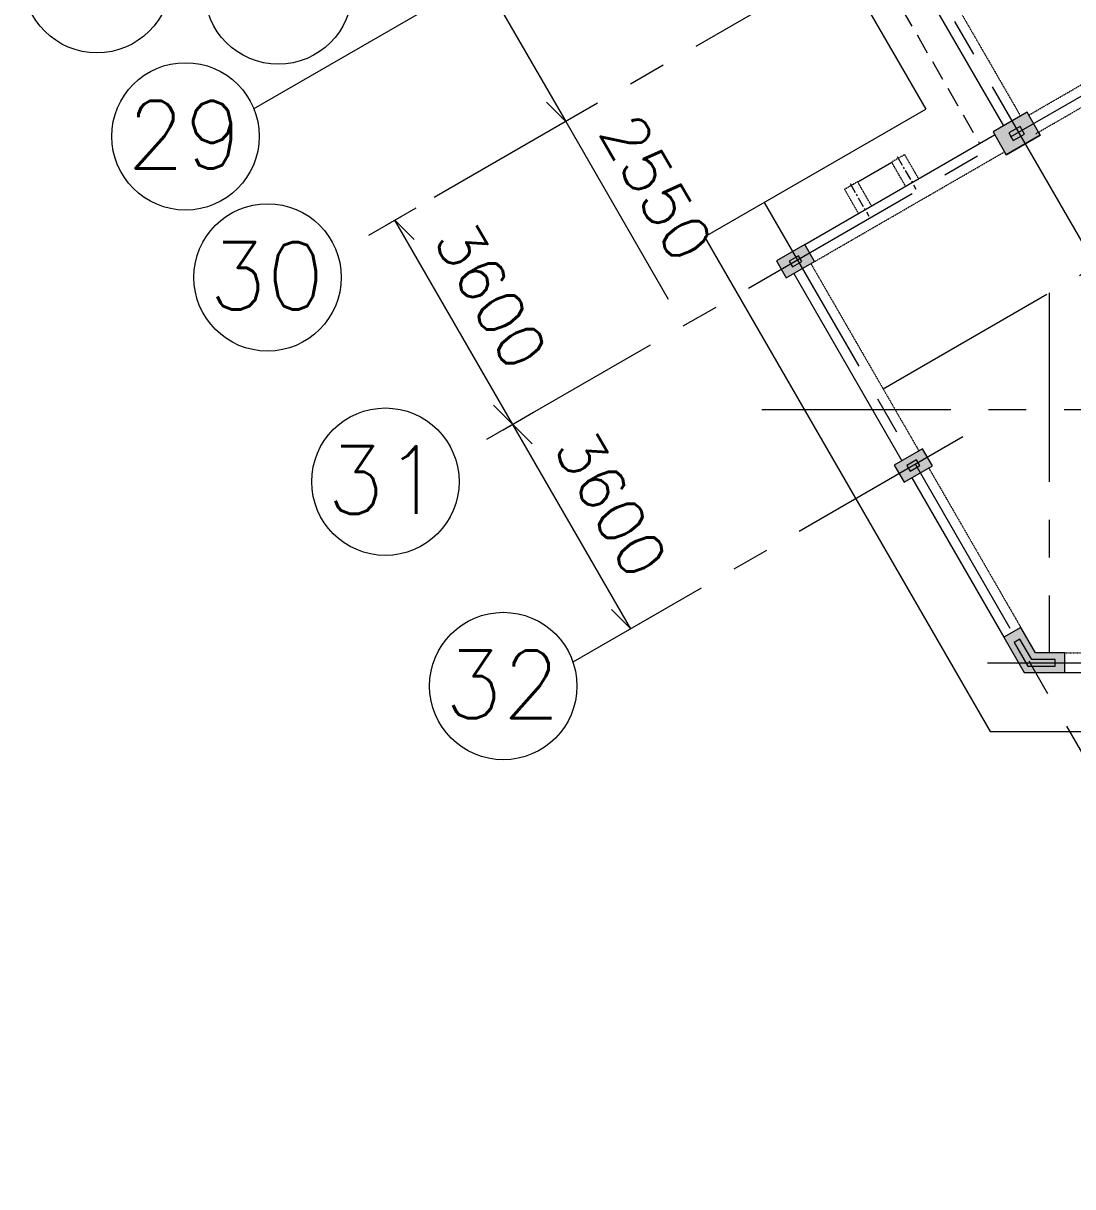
# Model space of a CAD drawing. Header units: millimetres. Extents: x 340192 to 549303, y -616317 to -538642.
# Drawn here: x 451068 to 452804, y -589281 to -587358 of the extents above; entities that cross this region are included whole.
import ezdxf
from ezdxf.enums import TextEntityAlignment as Align
from ezdxf.lldxf.tags import DXFTag

# ---------------------------------------------------------------- set-up
doc = ezdxf.new("R2010")
doc.units = ezdxf.units.MM
doc.header["$LTSCALE"] = 250
doc.header["$MEASUREMENT"] = 0
for name, pattern in [('( Center )', [2, 1.25, -0.25, 0.25, -0.25]), ('__CENTER__0', [2000, 1250, -250, 250, -250]), ('__HIDDEN__2', [375, 250, -125]), ('HIDDEN', [375, 250, -125]), ('HIDDENX2', [0.75, 0.5, -0.25])]:
    doc.linetypes.add(name, pattern=pattern)
doc.layers.get('DEFPOINTS').update_dxf_attribs({"lineweight": 0})
for name, color, linetype, lineweight in [('AR-PLTH-PROTCN', 5, 'Continuous', 0), ('AR-PROJ-ABV', 4, 'HIDDENX2', 0), ('CV-AB-CJ', 2, 'Continuous', 0), ('CV-CB-BEAM', 7, 'Continuous', 0), ('CV-CB-CIVIL', 70, 'Continuous', 0), ('CV-CB-COLUMN', 3, 'Continuous', 0), ('CV-CB-SHADE', 25, 'Continuous', 0), ('CV-GRID_LINE', 8, 'CENTER', 0), ('CV-GRID_NO', 6, 'Continuous', 0)]:
    doc.layers.add(name, color=color, linetype=linetype, lineweight=lineweight)
doc.styles.add('ROMANS_0', font='romans.shx')
doc.styles.add('Style-romans', font='romans.shx')
tags = doc.linetypes.add('CENTER', pattern=[2, 1.25, -0.25, 0.25, -0.25]).pattern_tags.tags
tags[10:11] = [DXFTag(74, 4), DXFTag(75, 0), DXFTag(340, '0'), DXFTag(46, 1.0), DXFTag(50, 0.0), DXFTag(44, 0.0), DXFTag(45, 0.0)]
tags[8:9] = [DXFTag(74, 4), DXFTag(75, 0), DXFTag(340, '0'), DXFTag(46, 1.0), DXFTag(50, 0.0), DXFTag(44, 0.0), DXFTag(45, 0.0)]
tags[6:7] = [DXFTag(74, 4), DXFTag(75, 0), DXFTag(340, '0'), DXFTag(46, 1.0), DXFTag(50, 0.0), DXFTag(44, 0.0), DXFTag(45, 0.0)]
tags[4:5] = [DXFTag(74, 4), DXFTag(75, 0), DXFTag(340, '0'), DXFTag(46, 1.0), DXFTag(50, 0.0), DXFTag(44, 0.0), DXFTag(45, 0.0)]
doc.dimstyles.new('.15', dxfattribs={"dimtxt": 75, "dimasz": 0.00015, "dimexe": 18.75, "dimexo": 18.75, "dimgap": 37.5, "dimtad": 1, "dimdec": 0, "dimlfac": 9.227778, "dimzin": 0, "dimdsep": 46, "dimtxsty": 'ROMANS_0', "dimblk": 'TICK', "dimcen": 59.999999999994, "dimclrd": 2, "dimclre": 2, "dimclrt": 3, "dimadec": 0, "dimazin": 0, "dimtfac": 1, "dimtdec": 0, "dimtofl": 0, "dimtmove": 0, "dimatfit": 3, "dimldrblk": 'TICK', "dimfxl": 1, "dimtolj": 1, "dimtzin": 0, "dimlwd": -1, "dimlwe": -1, "dimarcsym": 0})

# ---------------------------------------------------------------- blocks, each defined once
blk = doc.blocks.new('TICK')
at = {"color": 3}
blk.add_line((-289777.7469999928, -77645.71299999079), (0, 0), dxfattribs=at)
blk = doc.blocks.new('*D278')
at = {"layer": 'CV-CB-SHADE', "color": 2, "transparency": 16777216}
for p, q in [((451861.4101289, -587261.2858569144), (451810.8078681991, -587290.5010857516)), ((451999.5351239605, -587500.5253661743), (451948.9328632681, -587529.7405950066))]:
    blk.add_line(p, q, dxfattribs=at)
at = {"layer": 'CV-CB-SHADE', "color": 0, "transparency": 16777216}
for p, q in [((451827.0459195201, -587281.1262156554), (451965.170764589, -587520.3654651028)), ((451965.170839589, -587520.3655950066), (452134.8137717316, -587814.1957726231))]:
    blk.add_line(p, q, dxfattribs=at)
at = {"layer": 'DEFPOINTS', "color": 0, "transparency": 16777216}
for p in [(451877.648105221, -587251.9108569144), (451827.0458445201, -587281.1260857516), (452015.7731002814, -587491.1503661743)]:
    blk.add_point(p, dxfattribs=at)
at = {"layer": 'CV-CB-SHADE', "color": 0, "transparency": 16777216, "xscale": 0.00015, "yscale": 0.00015, "zscale": 0.00015}
for p, rotation in [((451827.0458445201, -587281.1260857516), 119.9999999999474), ((451965.170839589, -587520.3655950066), 299.9999999999475)]:
    blk.add_blockref('TICK', p, dxfattribs=dict(at, rotation=rotation))
at = {"layer": 'CV-CB-SHADE', "color": 3, "transparency": 16777216, "insert": (452114.9442484441, -587629.7807487668), "char_height": 75, "attachment_point": 5, "rotation": 299.9999999999475, "style": 'ROMANS_0'}
blk.add_mtext('\\A1;2550', dxfattribs=at)
blk = doc.blocks.new('*D281')
at = {"layer": 'CV-CB-SHADE', "color": 2, "transparency": 16777216}
for p, q in [((451717.0196289329, -587663.6357632776), (451666.4173682753, -587692.8509920898)), ((451912.0196219758, -588001.3856587034), (451861.4173613179, -588030.6008875158))]:
    blk.add_line(p, q, dxfattribs=at)
at = {"layer": 'CV-CB-SHADE', "color": 0, "transparency": 16777216}
blk.add_line((451877.6552626388, -588021.225757612), (451682.6554195962, -587683.4761219936), dxfattribs=at)
at = {"layer": 'DEFPOINTS', "color": 0, "transparency": 16777216}
for p in [(451733.2576052538, -587654.2607632776), (451682.6553445962, -587683.4759920898), (451928.2575982967, -587992.0106587034)]:
    blk.add_point(p, dxfattribs=at)
at = {"layer": 'CV-CB-SHADE', "color": 0, "transparency": 16777216, "xscale": 0.00015, "yscale": 0.00015, "zscale": 0.00015}
for p, rotation in [((451682.6553445962, -587683.4759920898), 119.9999999999474), ((451877.6553376388, -588021.2258875158), 299.9999999999475)]:
    blk.add_blockref('TICK', p, dxfattribs=dict(at, rotation=rotation))
at = {"layer": 'CV-CB-SHADE', "color": 3, "transparency": 16777216, "insert": (451841.2885898169, -587808.2368325817), "char_height": 75, "attachment_point": 5, "rotation": 299.9999999999475, "style": 'ROMANS_0'}
blk.add_mtext('\\A1;3600', dxfattribs=at)
blk = doc.blocks.new('*D282')
at = {"layer": 'CV-CB-SHADE', "color": 2, "transparency": 16777216}
for p, q in [((451912.0196219758, -588001.3856587034), (451861.4173612682, -588030.6008875445)), ((452107.0196150184, -588339.1355541291), (452056.417354311, -588368.3507829702))]:
    blk.add_line(p, q, dxfattribs=at)
at = {"layer": 'CV-CB-SHADE', "color": 0, "transparency": 16777216}
blk.add_line((452072.655255632, -588358.9756530663), (451877.6554125892, -588021.2260174484), dxfattribs=at)
at = {"layer": 'DEFPOINTS', "color": 0, "transparency": 16777216}
for p in [(451928.2575982968, -587992.0106587034), (451877.6553375892, -588021.2258875445), (452123.2575913394, -588329.7605541291)]:
    blk.add_point(p, dxfattribs=at)
at = {"layer": 'CV-CB-SHADE', "color": 0, "transparency": 16777216, "xscale": 0.00015, "yscale": 0.00015, "zscale": 0.00015}
for p, rotation in [((451877.6553375892, -588021.2258875445), 119.9999999999997), ((452072.655330632, -588358.9757829702), 299.9999999999997)]:
    blk.add_blockref('TICK', p, dxfattribs=dict(at, rotation=rotation))
at = {"layer": 'CV-CB-SHADE', "color": 3, "transparency": 16777216, "insert": (452040.1072393914, -588152.6008352521), "char_height": 75, "attachment_point": 5, "rotation": 299.99999999999966, "style": 'ROMANS_0'}
blk.add_mtext('\\A1;3600', dxfattribs=at)

msp = doc.modelspace()

# ---------------------------------------------------------------- hatches: boundary and pattern name
at = {"layer": 'CV-CB-SHADE', "ltscale": 0.108333329468254, "extrusion": (0, 0, -1)}
for points in [[(-452693.6192061566, -587575.1474380167), (-452749.9108553943, -587542.647439176), (-452728.2441895004, -587505.1196730178), (-452671.9525402631, -587537.6196718586)], [(-452329.8397314394, -587778.9209879771), (-452376.7494391376, -587751.837655611), (-452360.4994397164, -587723.6918309901), (-452313.5897320187, -587750.775163356)], [(-452524.839724483, -588116.6708834053), (-452571.7494321811, -588089.5875510394), (-452555.4994327599, -588061.4417264184), (-452508.5897250623, -588088.5250587844)]]:
    msp.add_hatch(color=25, dxfattribs=at).paths.add_polyline_path(points)
at = {"layer": 'CV-CB-SHADE', "linetype": 'Continuous', "ltscale": 0.108333329468254, "extrusion": (0, 0, -1)}
msp.add_hatch(color=25, dxfattribs=at).paths.add_polyline_path([(-452790.958621855, -588431.4148619134), (-452790.958621855, -588398.914863073), (-452742.2086235931, -588398.914863073), (-452717.8336244636, -588356.6961261451), (-452689.6877998473, -588372.9461255631), (-452723.4447405174, -588431.4148619134)])

# ---------------------------------------------------------------- linework, layer by layer
at = {"layer": 'AR-PLTH-PROTCN', "color": 21, "ltscale": 0.000108333329468254}
for p, q in [((452046.9550106747, -586610.0088580911, -232618.3581782758), (452560.7258256777, -587499.8860131225, -232618.3581782758)), ((452194.9239250483, -587711.081838921, -232618.3581782758), (452560.7258256777, -587499.8860131225, -232618.3581782758)), ((452194.9239250483, -587711.081838921, -232618.3581782758), (452667.1000390176, -588528.9148584359, -232618.3581782758)), ((452667.1000390176, -588528.9148584359, -232618.3581782758), (453089.6396467351, -588528.9148584359, -232618.3581782758))]:
    msp.add_line(p, q, dxfattribs=at)
at = {"layer": 'AR-PROJ-ABV', "linetype": '__HIDDEN__2', "ltscale": 0.0005416666473412699}
msp.add_line((452089.1737476024, -586585.6338589607, -232618.3581782758), (452649.7987276009, -587556.6648083098, -232618.3581782758), dxfattribs=at)
at = {"layer": 'CV-AB-CJ', "color": 2, "ltscale": 0.108333329468254, "elevation": -232618.3581782758, "flags": 128}
msp.add_lwpolyline([(452729.6993682125, -588420.5815298979), (452774.708622437, -588420.5815298979), (452774.708622437, -588409.7481969511), (452735.9539959059, -588409.7481969511), (452716.5766826394, -588376.1857058575), (452707.1947410992, -588381.6023723307), (452729.6993682125, -588420.5815298979)], dxfattribs=at)
at = {"layer": 'CV-AB-CJ', "color": 2, "ltscale": 0.0001354166618353174}
msp.add_3dface([(452723.9247413232, -587540.9715011001, -232618.3581782758), (452716.7025374135, -587528.4622769871, -232618.3581782758), (452697.9386543347, -587539.295609934, -232618.3581782758), (452705.1608582438, -587551.8048340471, -232618.3581782758)], dxfattribs=at)
at = {"layer": 'CV-AB-CJ', "color": 2, "ltscale": 0.108333329468254}
for points in [[(452355.6968288948, -587751.4831304142, -232618.3581782758), (452350.2801624216, -587742.1011888746, -232618.3581782758), (452334.6428064351, -587751.1283258544, -232618.3581782758), (452340.0594729081, -587760.510267394, -232618.3581782758)], [(452550.6968219368, -588089.2330258421, -232618.3581782758), (452545.2801554639, -588079.8510843024, -232618.3581782758), (452529.6427994767, -588088.8782212822, -232618.3581782758), (452535.0594659502, -588098.2601628217, -232618.3581782758)]]:
    msp.add_3dface(points, dxfattribs=at)
at = {"layer": 'CV-CB-BEAM', "linetype": 'HIDDEN', "ltscale": 4.333333178730159e-07}
for p, q in [((452544.1216291735, -587211.1267104342, -232618.3581782758), (452717.4549563211, -587511.3488396985, -232618.3581782758)), ((452730.9525223277, -587509.8106430785, -232618.3581782758), (453040.5565931348, -587331.0606494558, -232618.3581782758)), ((452742.511550569, -587540.6648011704, -232618.3581782758), (453056.8065925552, -587359.2064740744, -232618.3581782758)), ((452376.615830523, -587751.9147936342, -232618.3581782758), (452690.9108725107, -587570.4564665377, -232618.3581782758)), ((452370.6511771361, -587755.3584878733, -232618.3581782758), (452549.4011707586, -588064.96255868, -232618.3581782758)), ((452565.6511701791, -588093.1083832996, -232618.3581782758), (452717.8336244654, -588356.6961261438, -232618.3581782758)), ((452790.958621855, -588398.914863074, -232618.3581782758), (453095.0563132067, -588398.914863074, -232618.3581782758))]:
    msp.add_line(p, q, dxfattribs=at)
at = {"layer": 'CV-CB-BEAM', "linetype": 'Continuous', "ltscale": 0.000108333329468254}
for p, q in [((452515.9758045548, -587227.3767098546, -232618.3581782758), (452689.3091317018, -587527.5988391188, -232618.3581782758)), ((452360.3658311028, -587723.7689690152, -232618.3581782758), (452674.66087309, -587542.3106419189, -232618.3581782758)), ((452342.5053525176, -587771.6084872934, -232618.3581782758), (452521.25534614, -588081.2125581003, -232618.3581782758)), ((452537.5053455597, -588109.3583827203, -232618.3581782758), (452689.6877998456, -588372.9461255642, -232618.3581782758)), ((452790.958621855, -588431.4148619145, -232618.3581782758), (453095.0563132067, -588431.4148619145, -232618.3581782758))]:
    msp.add_line(p, q, dxfattribs=at)
at = {"layer": 'CV-CB-BEAM', "linetype": 'HIDDEN', "ltscale": 5.416666473412699e-07}
for p, q in [((452525.92202474, -587575.0207230564, -232618.3581782758), (452504.3435591985, -587587.4790559454, -232618.3581782758)), ((452548.9428572516, -587614.8939745998, -232618.3581782758), (452525.92202474, -587575.0207230564, -232618.3581782758)), ((452527.3643917107, -587627.3523074888, -232618.3581782758), (452504.3435591985, -587587.4790559454, -232618.3581782758)), ((452448.0519099609, -587619.9790547857, -232618.3581782758), (452426.4734444193, -587632.4373876747, -232618.3581782758)), ((452449.4942769316, -587672.3106392178, -232618.3581782758), (452426.4734444193, -587632.4373876747, -232618.3581782758)), ((452471.0727424728, -587659.8523063291, -232618.3581782758), (452448.0519099609, -587619.9790547857, -232618.3581782758))]:
    msp.add_line(p, q, dxfattribs=at)
at = {"layer": 'CV-CB-CIVIL', "linetype": 'Continuous', "ltscale": 0.000108333329468254}
msp.add_line((452448.0519099609, -587619.9790547857, -232618.3581782758), (452504.3435591985, -587587.4790559454, -232618.3581782758), dxfattribs=at)
at = {"layer": 'CV-CB-COLUMN', "color": 8, "linetype": '__CENTER__0', "ltscale": 5.416666473412699e-05}
for p, q in [((452513.2369566833, -587577.9662077886, -232618.3581782758), (452544.3827889054, -587631.9123716411, -232618.3581782758)), ((452435.3668419042, -587622.9245395178, -232618.3581782758), (452466.5126741266, -587676.8707033705, -232618.3581782758))]:
    msp.add_line(p, q, dxfattribs=at)
at = {"layer": 'CV-CB-COLUMN', "color": 3, "ltscale": 0.0001354166618353174, "elevation": -232618.3581782758, "flags": 128}
for points in [[(452747.2025221588, -587537.9564684083), (452749.9108553943, -587542.647439176), (452693.6192061566, -587575.1474380167), (452690.9108729215, -587570.4564672493)], [(452723.4447405174, -588431.4148628588), (452790.9586218554, -588431.4148628588), (452790.9586218554, -588398.9148640183), (452742.2086235931, -588398.9148640183), (452717.8336244636, -588356.6961270906), (452689.6877998477, -588372.9461265085), (452723.4447405174, -588431.4148628588)]]:
    msp.add_lwpolyline(points, dxfattribs=at)
at = {"layer": 'CV-CB-COLUMN', "color": 3, "ltscale": 0.0001354166618353174}
for points in [[(452749.9108553943, -587542.647439176, -232618.3581782758), (452728.2441895004, -587505.1196730178, -232618.3581782758), (452671.9525402631, -587537.6196718586, -232618.3581782758), (452693.6192061566, -587575.1474380167, -232618.3581782758)], [(452376.7494391376, -587751.837655611, -232618.3581782758), (452360.4994397164, -587723.6918309901, -232618.3581782758), (452313.5897320187, -587750.775163356, -232618.3581782758), (452329.8397314394, -587778.920987977, -232618.3581782758)], [(452571.7494321793, -588089.5875510371, -232618.3581782758), (452555.4994327585, -588061.4417264179, -232618.3581782758), (452508.5897250623, -588088.5250587844, -232618.3581782758), (452524.839724483, -588116.6708834039, -232618.3581782758)]]:
    msp.add_3dface(points, dxfattribs=at)
at = {"layer": 'CV-GRID_LINE', "linetype": '( Center )'}
for p, q in [((457214.0588136283, -584489.9187102454, -232618.3581782758), (451587.11949221, -587738.633642188, -232618.3581782758)), ((451448.6445629243, -587499.5961675413, -232618.3581782758), (455946.7330217447, -584902.6235850027, -232618.3581782758)), ((456435.0438218391, -585390.016419361, -232618.3581782758), (451782.1194852437, -588076.3835376134, -232618.3581782758)), ((451670.7572042209, -585730.9151507824, -232618.3581782758), (453916.7153349586, -589621.0287448925, -232618.3581782758)), ((452490.1086096736, -587962.2648290435, -232618.3581782758), (453193.6206165311, -587556.0919825059, -232618.3581782758)), ((452293.4741000019, -587654.1838688831, -232618.3581782758), (453550.9532227046, -589832.201598862, -232618.3581782758)), ((452764.7132527305, -587803.7217644537, -232618.3581782758), (452764.7132527305, -588398.9148657194, -232618.3581782758)), ((452289.4473681329, -587996.4565458007, -232618.3581782758), (458914.1184877155, -587996.4565458007, -232618.3581782758)), ((452621.9740409989, -588041.826477669, -232618.3581782758), (451977.1194782865, -588414.1334330392, -232618.3581782758)), ((452662.8674815994, -588415.1648651398, -232618.3581782758), (458914.1184877155, -588415.1648651398, -232618.3581782758))]:
    msp.add_line(p, q, dxfattribs=at)
at = {"layer": 'CV-GRID_NO', "ltscale": 0.000216666658936508}
for centre in [(451189.5711070656, -587285.0365310947, -232618.3581782758), (451489.7623964679, -587303.6754994707, -232618.3581782639), (451336.0936057065, -587544.9137830437, -232618.3581782639), (451471.7936645849, -587778.0477766239, -232618.3581782639), (451666.7936576373, -588115.79767205, -232618.3581782639), (451861.7936506793, -588453.5475674758, -232618.3581782639)]:
    msp.add_circle(centre, 121.8750200267849, dxfattribs=at)

# ---------------------------------------------------------------- texts
at = {"layer": 'CV-GRID_NO', "style": 'Style-romans'}
for s, p in [('29', (451334.6080467606, -587542.1033403703, -232618.3581782639)), ('30', (451470.3081056396, -587775.2373339506, -232618.3581782639)), ('31', (451665.3080986906, -588112.9872293767, -232618.3581782639)), ('32', (451860.3080917341, -588450.7371248027, -232618.3581782639))]:
    msp.add_text(s, height=111.42857, dxfattribs=at).set_placement(p, align=Align.MIDDLE_CENTER)

# ---------------------------------------------------------------- dimensions: what is measured, and where the dimension line sits
at = {"layer": 'CV-CB-SHADE', "color": 2}
for base, p1, p2, angle, picture, middle in [((451827.0458445201, -587281.1260857516, -232618.3581782699), (452015.7731002814, -587491.1503661743, -232618.3581782699), (451877.648105221, -587251.9108569144, -232618.3581782699), 119.9999999999474, '*D278', (452049.9923431602, -587667.2807487667, -232618.3581782699)), ((451682.6553445962, -587683.4759920898, -232618.3581782758), (451928.2575982968, -587992.0106587034, -232618.3581782758), (451733.2576052538, -587654.2607632775, -232618.3581782758), 119.9999999999474, '*D281', (451776.336684533, -587845.7368325817, -232618.3581782758)), ((451877.6553375892, -588021.2258875445, -232618.3581782758), (452123.2575913394, -588329.7605541293, -232618.3581782758), (451928.2575982968, -587992.0106587034, -232618.3581782758), 119.9999999999997, '*D282', (451975.1553341076, -588190.1008352521, -232618.3581782758))]:
    dim = msp.add_linear_dim(base=base, p1=p1, p2=p2, angle=angle, dimstyle='.15', override={"dimtxt": 75, "dimasz": 0.00015, "dimexe": 18.75, "dimexo": 18.75, "dimgap": 37.5, "dimlfac": 9.2307692, "dimblk": 'TICK', "dimcen": 59.999999999994, "dimdle": 0, "dimclrd": 0, "dimclre": 2, "dimclrt": 3, "dimlwe": 65535}, dxfattribs=at)
    dim.commit()
    dim.dimension.update_dxf_attribs({"geometry": picture, "text_midpoint": middle, "dimtype": 160})

doc.saveas('drawing.dxf')
